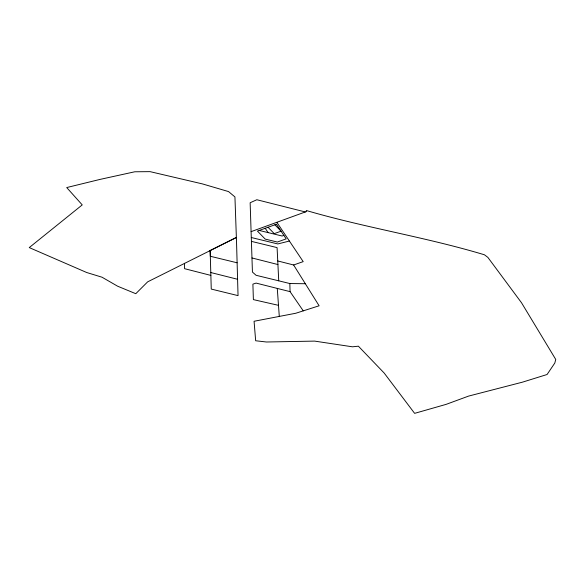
<?xml version="1.0" encoding="UTF-8"?>
<svg xmlns="http://www.w3.org/2000/svg" width="585" height="585" viewBox="0 0 585 585"><rect width="100%" height="100%" fill="white"/><g stroke="black" fill="none" stroke-linecap="round" stroke-linejoin="round"><path stroke-width="0.88" d="M210.154 250.526L236.369 237.452L234.936 196.933L228.559 191.587L202.417 183.902L150.089 171.646L134.806 171.778L100.13 179.383L66.719 187.558L82.236 204.904L29.25 247.587L86.712 272.522L102.017 277.21L117.636 286.211L135.786 293.699L147.676 281.831L236.406 237.481L238.044 295.622L211.258 289.078L210.154 250.526L210.315 256.267L237.13 262.789M251.104 231.645L306.525 211.521L306.277 210.498C365.062 227.697 425.719 237.108 484.424 254.782L487.875 257.393L521.506 302.745L555.75 359.453L554.807 363.036L547.077 374.502L522.398 382.18L468.607 396.089L446.114 404.367L414.619 413.354L384.169 373.04L358.386 346.188L352.47 346.81L314.628 341.106L266.438 341.998L255.66 340.755L254.073 321.267L295.776 313.253L319.117 305.787L293.619 264.983L277.743 260.947M283.871 235.382L282.124 236.011L259.199 230.446M293.619 264.983L303.198 261.627L276.88 222.351M289.399 241.035L277.802 243.945L251.287 237.517L250.146 202.754L256.837 199.734L305.326 211.96M251.287 237.517L252.435 272.062L256.076 275.286L289.838 283.542L305.333 283.732M278.489 305.333L253.385 299.615L252.895 284.142L256.106 283.096L290.065 291.637L303.257 310.862M251.411 241.371L277.085 247.609L278.731 280.829M210.783 272.537L237.627 279.286M251.967 257.948L277.926 264.552M210.863 275.403L184.582 268.683L184.472 263.294M274.87 224.801L281.063 231.185L274.233 233.642L268.04 227.265M265.21 228.282L268.113 232.611M277.275 288.42L279.286 316.361M289.838 283.542L290.065 291.637M276.412 224.245L257.429 231.09L265.188 239.089L277.356 242.036L286.197 238.855L276.412 224.245"/></g></svg>
